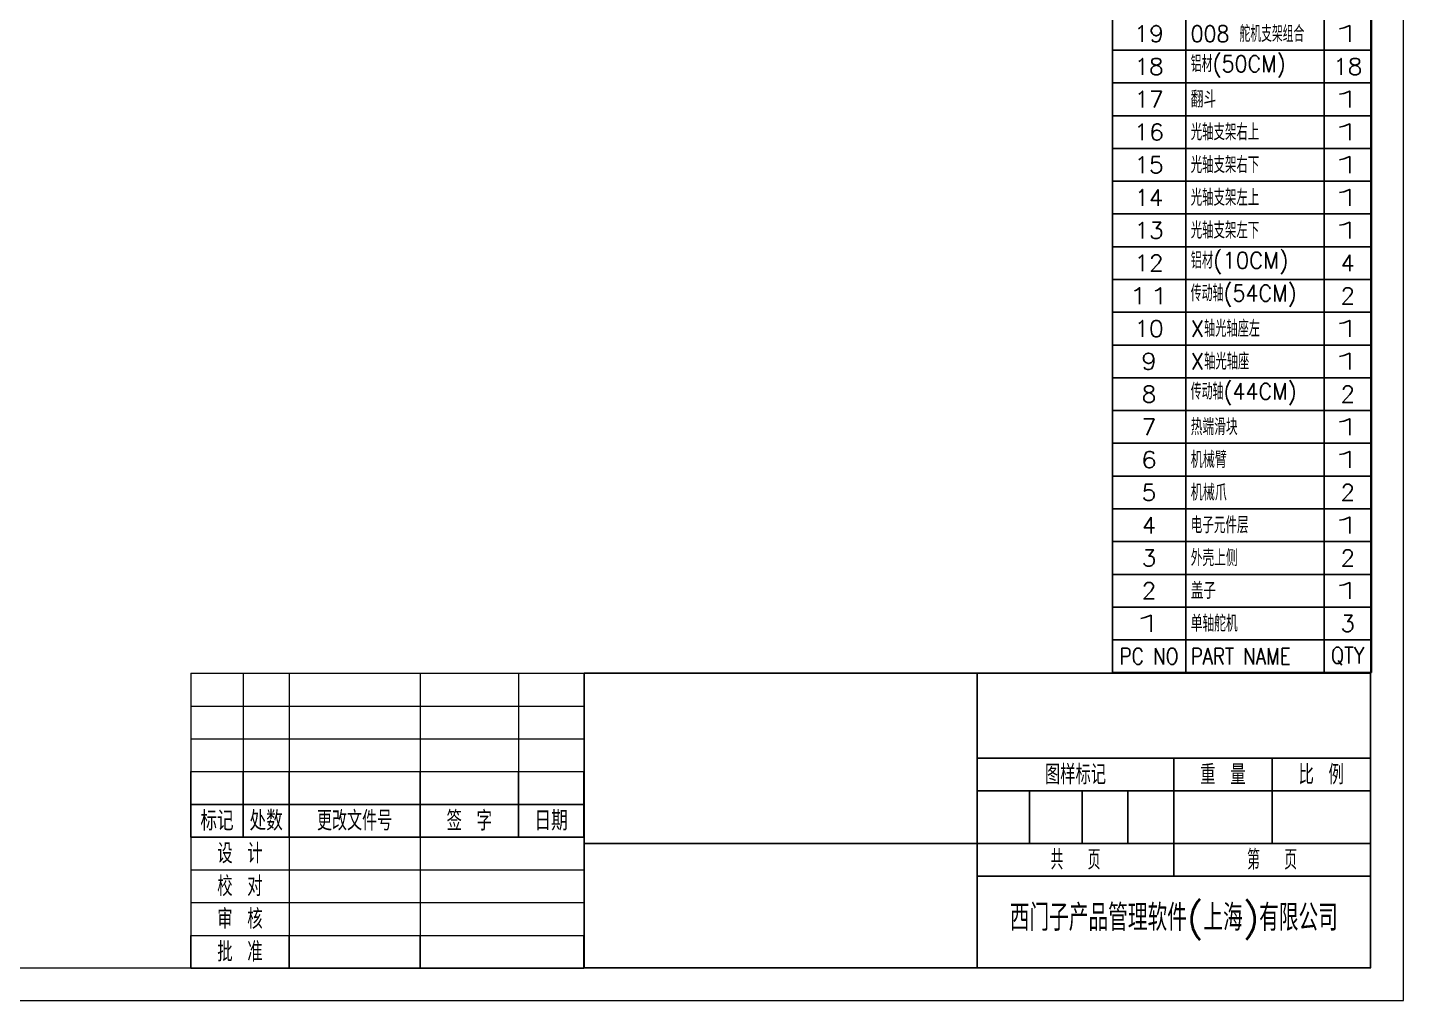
# Model space of a CAD drawing. Header units: millimetres. Extents: x 0 to 420, y 0 to 297.
# Drawn here: x 210 to 420, y 0 to 148.5 of the extents above; entities that cross this region are included whole.
import ezdxf

# ---------------------------------------------------------------- set-up
doc = ezdxf.new("R2010")
doc.units = ezdxf.units.MM
doc.layers.add('170', color=7, linetype='Continuous', true_color=0xffffff)
doc.layers.add('171', color=7, linetype='Continuous', true_color=0xffffff)
doc.styles.add('chinesef_fs', font='simplex.shx', dxfattribs={"bigfont": 'gbcbig.shx'})

# ---------------------------------------------------------------- blocks, each defined once
blk = doc.blocks.new('TabularNote1')
at = {"layer": '171', "color": 7, "linetype": 'Continuous', "lineweight": 25}
for p, q in [((0, 0), (11.19, 0)), ((0, 0), (0, -5)), ((11.19, 0), (11.19, -5)), ((11.19, 0), (32.32, 0)), ((32.32, 0), (32.32, -5)), ((32.32, 0), (39.53, 0)), ((39.53, 0), (39.53, -5)), ((0, -5), (11.19, -5)), ((0, -5), (0, -10)), ((11.19, -5), (32.32, -5)), ((11.19, -5), (11.19, -10)), ((32.32, -5), (39.53, -5)), ((32.32, -5), (32.32, -10)), ((39.53, -5), (39.53, -10)), ((0, -10), (11.19, -10)), ((0, -10), (0, -15)), ((11.19, -10), (32.32, -10)), ((11.19, -10), (11.19, -15)), ((32.32, -10), (39.53, -10)), ((32.32, -10), (32.32, -15)), ((39.53, -10), (39.53, -15)), ((0, -15), (11.19, -15)), ((0, -15), (0, -20)), ((11.19, -15), (32.32, -15)), ((11.19, -15), (11.19, -20)), ((32.32, -15), (39.53, -15)), ((32.32, -15), (32.32, -20)), ((39.53, -15), (39.53, -20)), ((0, -20), (11.19, -20)), ((0, -20), (0, -25)), ((11.19, -20), (32.32, -20)), ((11.19, -20), (11.19, -25)), ((32.32, -20), (39.53, -20)), ((32.32, -20), (32.32, -25)), ((39.53, -20), (39.53, -25)), ((0, -25), (11.19, -25)), ((0, -25), (0, -30)), ((11.19, -25), (32.32, -25)), ((11.19, -25), (11.19, -30)), ((32.32, -25), (39.53, -25)), ((32.32, -25), (32.32, -30)), ((39.53, -25), (39.53, -30)), ((0, -30), (11.19, -30)), ((0, -30), (0, -35)), ((11.19, -30), (32.32, -30)), ((11.19, -30), (11.19, -35)), ((32.32, -30), (39.53, -30)), ((32.32, -30), (32.32, -35)), ((39.53, -30), (39.53, -35)), ((0, -35), (11.19, -35)), ((0, -35), (0, -40)), ((11.19, -35), (32.32, -35)), ((11.19, -35), (11.19, -40)), ((32.32, -35), (39.53, -35)), ((32.32, -35), (32.32, -40)), ((39.53, -35), (39.53, -40)), ((0, -40), (11.19, -40)), ((0, -40), (0, -45)), ((11.19, -40), (32.32, -40)), ((11.19, -40), (11.19, -45)), ((32.32, -40), (39.53, -40)), ((32.32, -40), (32.32, -45)), ((39.53, -40), (39.53, -45)), ((0, -45), (11.19, -45)), ((0, -45), (0, -50)), ((11.19, -45), (32.32, -45)), ((11.19, -45), (11.19, -50)), ((32.32, -45), (39.53, -45)), ((32.32, -45), (32.32, -50)), ((39.53, -45), (39.53, -50)), ((0, -50), (11.19, -50)), ((0, -50), (0, -55)), ((11.19, -50), (32.32, -50)), ((11.19, -50), (11.19, -55)), ((32.32, -50), (39.53, -50)), ((32.32, -50), (32.32, -55)), ((39.53, -50), (39.53, -55)), ((0, -55), (11.19, -55)), ((0, -55), (0, -60)), ((11.19, -55), (32.32, -55)), ((11.19, -55), (11.19, -60)), ((32.32, -55), (39.53, -55)), ((32.32, -55), (32.32, -60)), ((39.53, -55), (39.53, -60)), ((0, -60), (11.19, -60)), ((0, -60), (0, -65)), ((11.19, -60), (32.32, -60)), ((11.19, -60), (11.19, -65)), ((32.32, -60), (39.53, -60)), ((32.32, -60), (32.32, -65)), ((39.53, -60), (39.53, -65)), ((0, -65), (11.19, -65)), ((0, -65), (0, -70)), ((11.19, -65), (32.32, -65)), ((11.19, -65), (11.19, -70)), ((32.32, -65), (39.53, -65)), ((32.32, -65), (32.32, -70)), ((39.53, -65), (39.53, -70)), ((0, -70), (11.19, -70)), ((0, -70), (0, -75)), ((11.19, -70), (32.32, -70)), ((11.19, -70), (11.19, -75)), ((32.32, -70), (39.53, -70)), ((32.32, -70), (32.32, -75)), ((39.53, -70), (39.53, -75)), ((0, -75), (11.19, -75)), ((0, -75), (0, -80)), ((11.19, -75), (32.32, -75)), ((11.19, -75), (11.19, -80)), ((32.32, -75), (39.53, -75)), ((32.32, -75), (32.32, -80)), ((39.53, -75), (39.53, -80)), ((0, -80), (11.19, -80)), ((0, -80), (0, -85)), ((11.19, -80), (32.32, -80)), ((11.19, -80), (11.19, -85)), ((32.32, -80), (39.53, -80)), ((32.32, -80), (32.32, -85)), ((39.53, -80), (39.53, -85)), ((0, -85), (11.19, -85)), ((0, -85), (0, -90)), ((11.19, -85), (32.32, -85)), ((11.19, -85), (11.19, -90)), ((32.32, -85), (39.53, -85)), ((32.32, -85), (32.32, -90)), ((39.53, -85), (39.53, -90)), ((0, -90), (11.19, -90)), ((0, -90), (0, -95)), ((11.19, -90), (32.32, -90)), ((11.19, -90), (11.19, -95)), ((32.32, -90), (39.53, -90)), ((32.32, -90), (32.32, -95)), ((39.53, -90), (39.53, -95)), ((0, -95), (11.19, -95)), ((0, -95), (0, -100)), ((11.19, -95), (32.32, -95)), ((11.19, -95), (11.19, -100)), ((32.32, -95), (39.53, -95)), ((32.32, -95), (32.32, -100)), ((39.53, -95), (39.53, -100)), ((0, -100), (11.19, -100)), ((0, -100), (0, -105)), ((11.19, -100), (32.32, -100)), ((11.19, -100), (11.19, -105)), ((32.32, -100), (39.53, -100)), ((32.32, -100), (32.32, -105)), ((39.53, -100), (39.53, -105)), ((0, -105), (11.19, -105)), ((0, -105), (0, -110)), ((11.19, -105), (32.32, -105)), ((11.19, -105), (11.19, -110)), ((32.32, -105), (39.53, -105)), ((32.32, -105), (32.32, -110)), ((39.53, -105), (39.53, -110)), ((0, -110), (11.19, -110)), ((0, -110), (0, -115)), ((11.19, -110), (32.32, -110)), ((11.19, -110), (11.19, -115)), ((32.32, -110), (39.53, -110)), ((32.32, -110), (32.32, -115)), ((39.53, -110), (39.53, -115)), ((0, -115), (11.19, -115)), ((0, -115), (0, -120)), ((11.19, -115), (32.32, -115)), ((11.19, -115), (11.19, -120)), ((32.32, -115), (39.53, -115)), ((32.32, -115), (32.32, -120)), ((39.53, -115), (39.53, -120)), ((0, -120), (11.19, -120)), ((0, -120), (0, -125)), ((11.19, -120), (32.32, -120)), ((11.19, -120), (11.19, -125)), ((32.32, -120), (39.53, -120)), ((32.32, -120), (32.32, -125)), ((39.53, -120), (39.53, -125)), ((0, -125), (11.19, -125)), ((0, -125), (0, -130)), ((11.19, -125), (32.32, -125)), ((11.19, -125), (11.19, -130)), ((32.32, -125), (39.53, -125)), ((32.32, -125), (32.32, -130)), ((39.53, -125), (39.53, -130)), ((0, -130), (11.19, -130)), ((0, -130), (0, -135)), ((11.19, -130), (32.32, -130)), ((11.19, -130), (11.19, -135)), ((32.32, -130), (39.53, -130)), ((32.32, -130), (32.32, -135)), ((39.53, -130), (39.53, -135)), ((0, -135), (11.19, -135)), ((0, -135), (0, -140)), ((11.19, -135), (32.32, -135)), ((11.19, -135), (11.19, -140)), ((32.32, -135), (39.53, -135)), ((32.32, -135), (32.32, -140)), ((39.53, -135), (39.53, -140)), ((0, -145), (0, -140)), ((0, -140), (11.19, -140)), ((0, -140), (11.19, -140)), ((11.19, -145), (11.19, -140)), ((11.19, -140), (32.32, -140)), ((11.19, -140), (32.32, -140)), ((32.32, -145), (32.32, -140)), ((32.32, -140), (39.53, -140)), ((32.32, -140), (39.53, -140)), ((39.53, -145), (39.53, -140)), ((0, -145), (11.19, -145)), ((11.19, -145), (32.32, -145)), ((32.32, -145), (39.53, -145))]:
    blk.add_line(p, q, dxfattribs=at)
at = {"layer": '171', "color": 5, "linetype": 'Continuous', "lineweight": 13, "char_height": 2.5, "line_spacing_factor": 0.753012, "style": 'chinesef_fs'}
for s, insert, attachment_point in [('\\W0.9168;28', (5.59, -2.5), 5), ('\\W0.9243;铝材(86CM)', (11.96, -2.5), 4), ('\\W0.9625;4', (35.92, -2.5), 5), ('\\W0.9168;27', (5.59, -7.5), 5), ('\\W0.9623;垃圾桶支撑平面', (11.96, -7.5), 4), ('\\W2.8875;1', (35.92, -7.5), 5), ('\\W0.9446;26', (5.59, -12.5), 5), ('\\W0.9945;压缩装置', (11.96, -12.5), 4), ('\\W2.8875;1', (35.92, -12.5), 5), ('\\W0.9168;25', (5.59, -17.5), 5), ('\\W0.9945;铝材角码', (11.96, -17.5), 4), ('\\W0.8906;24', (35.92, -17.5), 5), ('\\W0.9945;压缩平面', (11.96, -22.5), 4), ('\\W0.8906;24', (5.59, -22.5), 5), ('\\W2.8875;1', (35.92, -22.5), 5), ('\\W0.9168;23', (5.59, -27.5), 5), ('\\W1.0193;垃圾桶', (11.96, -27.5), 4), ('\\W0.9625;4', (35.92, -27.5), 5), ('\\W0.9168;22', (5.59, -32.5), 5), ('\\W0.9872;舵机支架2.0', (11.96, -32.5), 4), ('\\W2.8875;1', (35.92, -32.5), 5), ('\\W1.2469;21', (5.59, -37.5), 5), ('\\W0.9804;金属主舵盘', (11.96, -37.5), 4), ('\\W2.8875;1', (35.92, -37.5), 5), ('\\W0.9168;20', (5.59, -42.5), 5), ('\\W0.8868;006 长U组合', (11.96, -42.5), 4), ('\\W2.8875;1', (35.92, -42.5), 5), ('\\W0.9151;008 舵机支架组合', (11.96, -47.5), 4), ('\\W1.0749;19', (5.59, -47.5), 5), ('\\W2.8875;1', (35.92, -47.5), 5), ('\\W0.9243;铝材(50CM)', (11.96, -52.5), 4), ('\\W1.0391;18', (5.59, -52.5), 5), ('\\W1.0391;18', (35.92, -52.5), 5), ('\\W1.0391;17', (5.59, -57.5), 5), ('\\W1.0749;翻斗', (11.96, -57.5), 4), ('\\W2.8875;1', (35.92, -57.5), 5), ('\\W1.0749;16', (5.59, -62.5), 5), ('\\W0.9681;光轴支架右上', (11.96, -62.5), 4), ('\\W2.8875;1', (35.92, -62.5), 5), ('\\W1.0391;15', (5.59, -67.5), 5), ('\\W0.9681;光轴支架右下', (11.96, -67.5), 4), ('\\W2.8875;1', (35.92, -67.5), 5), ('\\W1.0055;14', (5.59, -72.5), 5), ('\\W0.9681;光轴支架左上', (11.96, -72.5), 4), ('\\W2.8875;1', (35.92, -72.5), 5), ('\\W1.0391;13', (5.59, -77.5), 5), ('\\W0.9681;光轴支架左下', (11.96, -77.5), 4), ('\\W2.8875;1', (35.92, -77.5), 5), ('\\W1.0391;12', (5.59, -82.5), 5), ('\\W0.9511;铝材(10CM)', (11.96, -82.5), 4), ('\\W0.9625;4', (35.92, -82.5), 5), ('\\W0.9249;传动轴(54CM)', (11.96, -87.5), 4), ('\\W1.4844;11', (5.59, -87.5), 5), ('\\W1.0313;2', (35.92, -87.5), 5), ('\\W1.0391;10', (5.59, -92.5), 5), ('\\W0.9493;X轴光轴座左', (11.96, -92.5), 4), ('\\W2.8875;1', (35.92, -92.5), 5), ('\\W1.1106;9', (5.59, -97.5), 5), ('\\W0.9574;X轴光轴座', (11.96, -97.5), 4), ('\\W2.8875;1', (35.92, -97.5), 5), ('\\W0.9249;传动轴(44CM)', (11.96, -102.5), 4), ('\\W1.0313;8', (5.59, -102.5), 5), ('\\W1.0313;2', (35.92, -102.5), 5), ('\\W1.0313;7', (5.59, -107.5), 5), ('\\W0.9945;热端滑块', (11.96, -107.5), 4), ('\\W2.8875;1', (35.92, -107.5), 5), ('\\W1.1106;6', (5.59, -112.5), 5), ('\\W1.0193;机械臂', (11.96, -112.5), 4), ('\\W2.8875;1', (35.92, -112.5), 5), ('\\W1.0313;5', (5.59, -117.5), 5), ('\\W1.0193;机械爪', (11.96, -117.5), 4), ('\\W1.0313;2', (35.92, -117.5), 5), ('\\W0.9625;4', (5.59, -122.5), 5), ('\\W0.9804;电子元件层', (11.96, -122.5), 4), ('\\W2.8875;1', (35.92, -122.5), 5), ('\\W0.9945;外壳上侧', (11.96, -127.5), 4), ('\\W1.0313;3', (5.59, -127.5), 5), ('\\W1.0313;2', (35.92, -127.5), 5), ('\\W1.0313;2', (5.59, -132.5), 5), ('\\W1.0749;盖子', (11.96, -132.5), 4), ('\\W2.8875;1', (35.92, -132.5), 5), ('\\W2.8875;1', (5.59, -137.5), 5), ('\\W0.9945;单轴舵机', (11.96, -137.5), 4), ('\\W1.0313;3', (35.92, -137.5), 5), ('\\W0.8220;PC NO', (5.59, -142.5), 5), ('\\W0.8131;PART NAME', (11.96, -142.5), 4), ('\\W0.8555;QTY', (35.92, -142.5), 5)]:
    blk.add_mtext(s, dxfattribs=dict(at, insert=insert, attachment_point=attachment_point))
blk = doc.blocks.new('TabularNote2')
at = {"layer": '170', "color": 9, "linetype": 'Continuous', "lineweight": 18}
for p, q in [((0, 0), (8, 0)), ((0, 0), (0, -5)), ((8, 0), (8, -5)), ((8, 0), (15, 0)), ((15, 0), (15, -5)), ((15, 0), (35, 0)), ((35, 0), (35, -5)), ((35, 0), (50, 0)), ((50, 0), (50, -5)), ((50, 0), (60, 0)), ((60, 0), (60, -5)), ((0, -5), (8, -5)), ((0, -5), (0, -10)), ((8, -5), (15, -5)), ((8, -5), (8, -10)), ((15, -5), (35, -5)), ((15, -5), (15, -10)), ((35, -5), (50, -5)), ((35, -5), (35, -10)), ((50, -5), (60, -5)), ((50, -5), (50, -10)), ((60, -5), (60, -10)), ((0, -10), (8, -10)), ((0, -10), (0, -15)), ((8, -10), (15, -10)), ((8, -10), (8, -15)), ((15, -10), (35, -10)), ((15, -10), (15, -15)), ((35, -10), (50, -10)), ((35, -10), (35, -15)), ((50, -10), (60, -10)), ((50, -10), (50, -15)), ((60, -10), (60, -15)), ((0, -15), (8, -15)), ((8, -15), (15, -15)), ((15, -15), (35, -15)), ((35, -15), (50, -15)), ((50, -15), (60, -15)), ((0, -25), (0, -30)), ((15, -25), (15, -30)), ((35, -25), (35, -30)), ((60, -25), (60, -30)), ((0, -30), (8, -30)), ((0, -30), (0, -35)), ((8, -30), (15, -30)), ((15, -30), (35, -30)), ((15, -30), (15, -35)), ((35, -30), (50, -30)), ((35, -30), (35, -35)), ((50, -30), (60, -30)), ((60, -30), (60, -35)), ((0, -35), (8, -35)), ((0, -35), (0, -40)), ((8, -35), (15, -35)), ((15, -35), (35, -35)), ((15, -35), (15, -40)), ((35, -35), (50, -35)), ((35, -35), (35, -40)), ((50, -35), (60, -35)), ((60, -35), (60, -40)), ((0, -40), (8, -40)), ((8, -40), (15, -40)), ((15, -40), (35, -40)), ((35, -40), (50, -40)), ((50, -40), (60, -40))]:
    blk.add_line(p, q, dxfattribs=at)
at = {"layer": '170', "color": 9, "linetype": 'Continuous', "lineweight": 25}
for p, q in [((0, -15), (0, -20)), ((8, -15), (8, -20)), ((15, -15), (15, -20)), ((35, -15), (35, -20)), ((50, -15), (50, -20)), ((60, -15), (60, -20)), ((0, -20), (8, -20)), ((0, -20), (0, -25)), ((8, -20), (15, -20)), ((8, -20), (8, -25)), ((15, -20), (35, -20)), ((15, -20), (15, -25)), ((35, -20), (50, -20)), ((35, -20), (35, -25)), ((50, -20), (60, -20)), ((50, -20), (50, -25)), ((60, -20), (60, -25)), ((0, -25), (8, -25)), ((8, -25), (15, -25)), ((15, -25), (35, -25)), ((35, -25), (50, -25)), ((50, -25), (60, -25)), ((0, -40), (0, -45)), ((15, -40), (15, -45)), ((35, -40), (35, -45)), ((60, -40), (60, -45)), ((0, -45), (8, -45)), ((8, -45), (15, -45)), ((15, -45), (35, -45)), ((35, -45), (50, -45)), ((50, -45), (60, -45))]:
    blk.add_line(p, q, dxfattribs=at)
at = {"layer": '171', "color": 35, "linetype": 'Continuous', "lineweight": 13, "char_height": 3, "attachment_point": 5, "line_spacing_factor": 0.903614, "style": 'chinesef_fs'}
for s, insert in [('\\W1.1745;\\Fsimplex.shx,gbcbig.shx;标记\\Fsimplex.shx,gbcbig.shx;', (4, -22.5)), ('\\W1.1745;\\Fsimplex.shx,gbcbig.shx;处数\\Fsimplex.shx,gbcbig.shx;', (11.5, -22.5)), ('\\W1.0639;\\Fsimplex.shx,gbcbig.shx;更改文件号\\Fsimplex.shx,gbcbig.shx;', (25, -22.5)), ('\\W1.0863;\\Fsimplex.shx,gbcbig.shx;签 字\\Fsimplex.shx,gbcbig.shx;', (42.5, -22.5)), ('\\W1.1745;\\Fsimplex.shx,gbcbig.shx;日期\\Fsimplex.shx,gbcbig.shx;', (55, -22.5)), ('\\W1.0863;\\Fsimplex.shx,gbcbig.shx;设 计\\Fsimplex.shx,gbcbig.shx;', (7.5, -27.5)), ('\\W0.8184;\\Fsimplex.shx,gbcbig.shx;\\Fsimplex.shx,gbcbig.shx;', (25, -27.5)), ('\\W1.0863;\\Fsimplex.shx,gbcbig.shx;校 对\\Fsimplex.shx,gbcbig.shx;', (7.5, -32.5)), ('\\W0.8184;\\Fsimplex.shx,gbcbig.shx;\\Fsimplex.shx,gbcbig.shx;', (25, -32.5)), ('\\W1.0863;\\Fsimplex.shx,gbcbig.shx;审 核\\Fsimplex.shx,gbcbig.shx;', (7.5, -37.5)), ('\\W0.8184;\\Fsimplex.shx,gbcbig.shx;\\Fsimplex.shx,gbcbig.shx;', (25, -37.5)), ('\\W1.0863;\\Fsimplex.shx,gbcbig.shx;批 准\\Fsimplex.shx,gbcbig.shx;', (7.5, -42.5)), ('\\W0.8184;\\Fsimplex.shx,gbcbig.shx;\\Fsimplex.shx,gbcbig.shx;', (25, -42.5))]:
    blk.add_mtext(s, dxfattribs=dict(at, insert=insert))
blk = doc.blocks.new('TabularNote3')
at = {"layer": '170', "color": 9, "linetype": 'Continuous', "lineweight": 25}
for p, q in [((0, 0), (60, 0)), ((0, 0), (0, -13)), ((60, 0), (60, -13)), ((60, 0), (68, 0)), ((68, 0), (76, 0)), ((76, 0), (83, 0)), ((83, 0), (90, 0)), ((90, 0), (105, 0)), ((105, 0), (120, 0)), ((120, 0), (120, -13)), ((0, -13), (0, -18)), ((60, -13), (68, -13)), ((60, -13), (60, -18)), ((68, -13), (76, -13)), ((76, -13), (83, -13)), ((83, -13), (90, -13)), ((90, -13), (105, -13)), ((90, -13), (90, -18)), ((105, -13), (120, -13)), ((105, -13), (105, -18)), ((120, -13), (120, -18)), ((0, -18), (0, -26)), ((60, -18), (68, -18)), ((60, -18), (60, -26)), ((68, -18), (76, -18)), ((68, -18), (68, -26)), ((76, -18), (83, -18)), ((76, -18), (76, -26)), ((83, -18), (90, -18)), ((83, -18), (83, -26)), ((90, -18), (105, -18)), ((90, -18), (90, -26)), ((105, -18), (120, -18)), ((105, -18), (105, -26)), ((120, -18), (120, -26)), ((0, -26), (60, -26)), ((0, -26), (0, -31)), ((60, -26), (68, -26)), ((60, -26), (60, -31)), ((68, -26), (76, -26)), ((76, -26), (83, -26)), ((83, -26), (90, -26)), ((90, -26), (105, -26)), ((90, -26), (90, -31)), ((105, -26), (120, -26)), ((120, -26), (120, -31)), ((0, -31), (0, -45)), ((60, -31), (68, -31)), ((60, -31), (60, -45)), ((68, -31), (76, -31)), ((76, -31), (83, -31)), ((83, -31), (90, -31)), ((90, -31), (105, -31)), ((105, -31), (120, -31)), ((120, -31), (120, -45)), ((0, -45), (60, -45)), ((60, -45), (68, -45)), ((68, -45), (76, -45)), ((76, -45), (83, -45)), ((83, -45), (90, -45)), ((90, -45), (105, -45)), ((105, -45), (120, -45))]:
    blk.add_line(p, q, dxfattribs=at)
at = {"layer": '171', "color": 35, "linetype": 'Continuous', "lineweight": 13, "char_height": 3, "attachment_point": 5, "line_spacing_factor": 0.903614, "style": 'chinesef_fs'}
for s, insert in [('\\W0.8184;\\H4.50;\\Fsimplex.shx,gbcbig.shx;\\Fsimplex.shx,gbcbig.shx;\\H3.00;', (90, -6.5)), ('\\W0.8184;\\H4.50;\\Fsimplex.shx,gbcbig.shx;\\Fsimplex.shx,gbcbig.shx;\\H3.00;', (30, -13)), ('\\W1.0804;\\Fsimplex.shx,gbcbig.shx;图样标记\\Fsimplex.shx,gbcbig.shx;', (75, -15.5)), ('\\W1.0863;\\Fsimplex.shx,gbcbig.shx;重 量\\Fsimplex.shx,gbcbig.shx;', (97.5, -15.5)), ('\\W1.0863;\\Fsimplex.shx,gbcbig.shx;比 例\\Fsimplex.shx,gbcbig.shx;', (112.5, -15.5)), ('\\W0.8184;\\Fsimplex.shx,gbcbig.shx;\\Fsimplex.shx,gbcbig.shx;', (97.5, -22)), ('\\W0.8184;\\Fsimplex.shx,gbcbig.shx;\\Fsimplex.shx,gbcbig.shx;', (112.5, -22)), ('\\W0.9029;\\Fsimplex.shx,gbcbig.shx;共  页\\Fsimplex.shx,gbcbig.shx;', (75, -28.5)), ('\\W0.9029;\\Fsimplex.shx,gbcbig.shx;第  页\\Fsimplex.shx,gbcbig.shx;', (105, -28.5)), ('\\W0.8184;\\H4.50;\\Fsimplex.shx,gbcbig.shx;\\Fsimplex.shx,gbcbig.shx;\\H3.00;', (30, -35.5)), ('\\W1.0305;\\H4.05;\\Fsimplex.shx,gbcbig.shx;西门子产品管理软件(上海)有限公司\\Fsimplex.shx,gbcbig.shx;\\H3.00;', (90, -38))]:
    blk.add_mtext(s, dxfattribs=dict(at, insert=insert))

msp = doc.modelspace()

# ---------------------------------------------------------------- linework, layer by layer
at = {"layer": '170', "color": 80, "linetype": 'Continuous', "lineweight": 13}
for p, q in [((420, 0), (420, 297)), ((0, 0), (420, 0))]:
    msp.add_line(p, q, dxfattribs=at)
at = {"layer": '170', "color": 80, "linetype": 'Continuous', "lineweight": 18}
for p, q in [((415, 5), (415, 292)), ((25, 5), (415, 5))]:
    msp.add_line(p, q, dxfattribs=at)

# ---------------------------------------------------------------- block references
at = {"layer": '170', "color": 3, "linetype": 'Continuous', "lineweight": 18}
for name, p in [('TabularNote2', (234.919, 49.933)), ('TabularNote3', (294.945, 49.974))]:
    msp.add_blockref(name, p, dxfattribs=at)
at = {"layer": '171', "color": 18, "linetype": 'Continuous', "lineweight": 18, "true_color": 0x000000}
msp.add_blockref('TabularNote1', (375.571, 195.04), dxfattribs=at)

doc.saveas('drawing.dxf')
